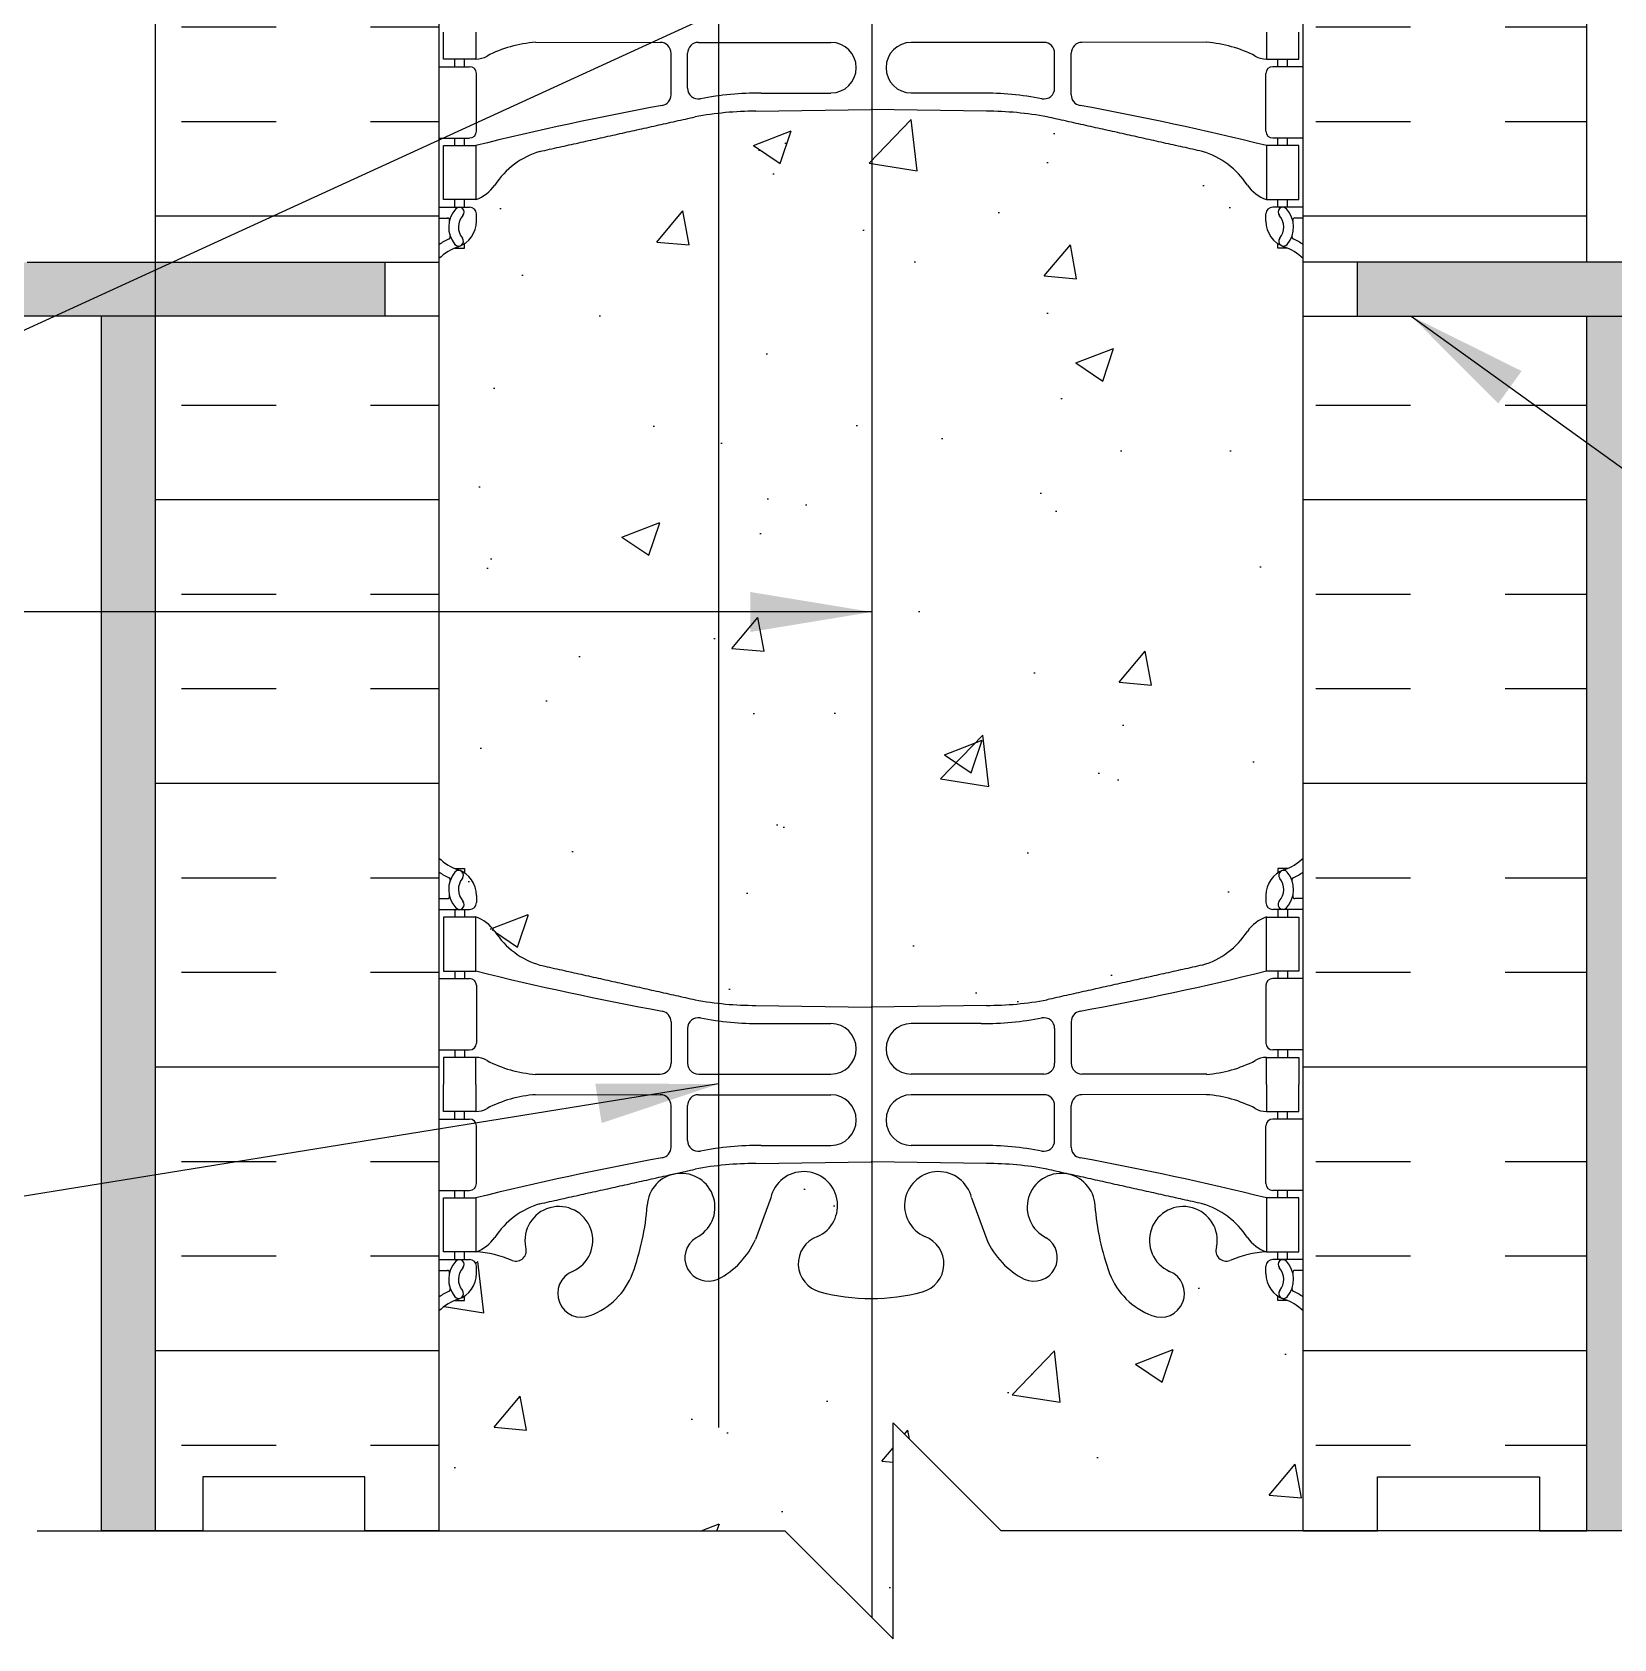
# Model space of a CAD drawing. Header units: inches. Extents: x 168.2 to 226.5, y 174.9 to 250.6.
# Drawn here: x 187.21 to 201.85, y 203.31 to 218.18 of the extents above; entities that cross this region are included whole.
import ezdxf

# ---------------------------------------------------------------- set-up
doc = ezdxf.new("R2010")
doc.units = ezdxf.units.IN
doc.header["$LTSCALE"] = 0.5
doc.header["$MEASUREMENT"] = 0
for name, color, linetype in [('HATCH', 12, 'Continuous'), ('line25', 2, 'Continuous'), ('LINE3', 3, 'Continuous'), ('LINE50', 5, 'Continuous'), ('LINE9', 9, 'Continuous'), ('TEXT', 4, 'Continuous'), ('Web_Edge', 9, 'Continuous')]:
    doc.layers.add(name, color=color, linetype=linetype)
doc.styles.add('DIM', font='romans.shx', dxfattribs={"width": 0.7})
doc.dimstyles.new('ext_12', dxfattribs={"dimscale": 12, "dimtxt": 0.075, "dimasz": 0.09375, "dimexe": 0.09375, "dimexo": 0.0625, "dimgap": 0.0625, "dimtad": 1, "dimdec": 1, "dimzin": 2, "dimdsep": 46, "dimlunit": 4, "dimtxsty": 'DIM', "dimcen": 0.09, "dimdle": 0.09375, "dimclrt": 4, "dimadec": 0, "dimazin": 0, "dimtfac": 1, "dimtdec": 1, "dimtmove": 2, "dimatfit": 3, "dimfxl": 1, "dimfrac": 2, "dimtolj": 1, "dimtzin": 0, "dimarcsym": 0})
pattern_1 = [(50, (0, 0), (3.5863, -0.31376), [0.375, -4.125]), (355, (0, 0), (-0.693757, 3.76096), [0.3, -3.3]), (100.4514, (0.299, -0.026), (2.892544, 3.4472), [0.3187, -3.50571]), (46.1842, (0, 1), (5.336207, -0.827596), [0.5625, -6.1875]), (96.6356, (0.4447, 0.931), (4.67331, 4.87059), [0.47805, -5.25857]), (351.1842, (0, 1), (4.67331, 4.87059), [0.45, -4.95]), (21, (0.5, 0.75), (2.984535, -2.013094), [0.375, -4.125]), (326, (0.5, 0.75), (1.216577, 3.62575), [0.3, -3.3]), (71.4514, (0.7487, 0.5822), (4.201112, 1.612656), [0.3187, -3.50571]), (37.5, (0, 0), (0.0607993, 1.6644693), [0, -3.26, 0, -3.35, 0, -3.3125]), (7.5, (0, 0), (1.315348, 1.972059), [0, -1.91, 0, -3.185, 0, -1.2625]), (327.5, (-1.115, 0), (2.669112, -0.1127744), [0, -1.25, 0, -3.9, 0, -5.175]), (317.5, (-1.615, 0), (2.915931, 0.500525), [0, -1.625, 0, -2.59, 0, -3.675])]

msp = doc.modelspace()

# ---------------------------------------------------------------- hatches: boundary and pattern name
at = {"layer": 'HATCH'}
h = msp.add_hatch(dxfattribs=at)
h.set_pattern_fill('AR-CONC', color=256, scale=0.5)
h.set_pattern_definition(pattern_1)
edge = h.paths.add_edge_path()
edge.add_line((198.975, 249.308), (195.975, 249.308))
edge.add_line((195.975, 249.308), (194.975, 250.308))
edge.add_line((194.975, 250.308), (194.975, 248.308))
edge.add_line((194.975, 248.308), (193.975, 249.308))
edge.add_line((193.975, 249.308), (190.975, 249.308))
edge.add_line((190.975, 249.308), (190.975, 246.534))
edge.add_arc((191.321, 246.895), 0.5, 226.2109, 246.4218)
edge.add_line((191.121, 246.437), (191.211, 246.437))
edge.add_line((191.211, 246.437), (191.211, 246.395))
edge.add_arc((191.071, 246.188), 0.25, 0, 55.9442, ccw=False)
edge.add_line((191.321, 246.188), (191.321, 246.121))
edge.add_arc((191.259, 246.121), 0.0625, -90, 0, ccw=False)
edge.add_line((191.259, 246.058), (191.211, 246.058))
edge.add_line((191.211, 246.058), (191.211, 245.988))
edge.add_line((191.211, 245.988), (191.316, 245.988))
edge.add_arc((191.194, 245.646), 0.364, 34.9775, 70.3387, ccw=False)
edge.add_arc((192.117, 246.257), 0.743, 212.7919, 253.8107)
edge.add_spline(control_points=[(191.909, 245.543), (193.347, 245.222)], knot_values=[0, 0, 1, 1], degree=1, periodic=0)
edge.add_arc((193.903, 248.154), 2.984, 259.2546, 270.0995)
edge.add_line((193.908, 245.17), (194.975, 245.154))
edge.add_line((194.975, 245.154), (196.042, 245.17))
edge.add_arc((196.047, 248.154), 2.984, 269.9005, 280.7454)
edge.add_spline(control_points=[(196.603, 245.222), (198.041, 245.543)], knot_values=[0, 0, 1, 1], degree=1, periodic=0)
edge.add_arc((197.833, 246.257), 0.743, 286.1893, 327.2081)
edge.add_arc((198.756, 245.646), 0.364, 109.6613, 145.0225, ccw=False)
edge.add_line((198.634, 245.988), (198.739, 245.988))
edge.add_line((198.739, 245.988), (198.739, 246.058))
edge.add_line((198.739, 246.058), (198.692, 246.058))
edge.add_arc((198.692, 246.121), 0.0625, 180, 270, ccw=False)
edge.add_line((198.629, 246.121), (198.629, 246.188))
edge.add_arc((198.879, 246.188), 0.25, 124.0558, 180, ccw=False)
edge.add_line((198.739, 246.395), (198.739, 246.437))
edge.add_line((198.739, 246.437), (198.829, 246.437))
edge.add_arc((198.629, 246.895), 0.5, 293.5782, 313.7891)
edge.add_line((198.975, 246.534), (198.975, 249.308))
h.paths.add_polyline_path([(198.975, 242.342, 0.088416), (198.829, 242.439), (198.739, 242.439), (198.739, 242.481, -0.249069), (198.629, 242.688), (198.629, 242.756, -0.414214), (198.692, 242.818), (198.739, 242.818), (198.739, 242.888), (198.634, 242.888, 0.085348), (198.305, 242.813, -0.669601), (198.172, 242.933, 2.087231), (197.738, 242.708, -1), (197.575, 242.3, -0.21345), (197.183, 242.689, -0.069923), (197.046, 243.333, 1.702394), (196.596, 243.02, -0.940793), (196.392, 242.637, -0.173075), (196.046, 243.004), (195.904, 243.39, 1.612474), (195.472, 243.031, -0.734872), (195.449, 242.52, -0.068475), (194.975, 242.458, -0.068475), (194.501, 242.52, -0.734872), (194.478, 243.031, 1.612474), (194.046, 243.39), (193.904, 243.004, -0.173075), (193.558, 242.637, -0.940793), (193.354, 243.02, 1.702394), (192.904, 243.333, -0.069923), (192.768, 242.689, -0.21345), (192.375, 242.3, -1), (192.212, 242.708, 2.087231), (191.778, 242.933, -0.669601), (191.646, 242.813, 0.085348), (191.316, 242.888), (191.211, 242.888), (191.211, 242.818), (191.259, 242.818, -0.414214), (191.321, 242.756), (191.321, 242.688, -0.249069), (191.211, 242.481), (191.211, 242.439), (191.121, 242.439, 0.088416), (190.975, 242.342), (190.975, 240.308), (190.975, 239.548), (191.06, 239.809, -0.6), (191.16, 239.809), (191.209, 239.659), (191.335, 239.659, -0.414214), (191.385, 239.609), (191.385, 239.579), (191.485, 239.579), (191.485, 237.977, -0.380397), (191.778, 237.682, 2.087231), (192.212, 237.907, -1), (192.375, 238.316, -0.21345), (192.768, 237.927, -0.069923), (192.904, 237.283, 1.702394), (193.354, 237.595, -0.940793), (193.558, 237.979, -0.173075), (193.904, 237.612), (194.046, 237.225, 1.612474), (194.478, 237.585, -0.734872), (194.501, 238.096, -0.068475), (194.975, 238.158, -0.068475), (195.449, 238.096, -0.734872), (195.472, 237.585, 1.612474), (195.904, 237.225), (196.046, 237.612, -0.173075), (196.392, 237.979, -0.940793), (196.596, 237.595, 1.702394), (197.046, 237.283, -0.069923), (197.183, 237.927, -0.21345), (197.575, 238.316, -1), (197.738, 237.907, 2.087231), (198.172, 237.682, -0.380392), (198.465, 237.977), (198.465, 239.579), (198.565, 239.579), (198.565, 239.609, -0.414214), (198.615, 239.659), (198.741, 239.659), (198.79, 239.809, -0.6), (198.89, 239.809), (198.975, 239.548), (198.975, 240.308)])
h.paths.add_polyline_path([(194.899, 236.422, 0.225652), (194.524, 236.797), (191.86, 236.797, 0.225652), (191.485, 236.422), (191.485, 235.581, 0.225652), (191.86, 235.206), (194.524, 235.206, 0.225652), (194.899, 235.581)])
h.paths.add_polyline_path([(194.524, 235.015), (191.86, 235.015, 0.225652), (191.485, 234.64), (191.485, 233.799, 0.225652), (191.86, 233.424), (194.524, 233.424, 0.225652), (194.899, 233.799), (194.899, 234.64, 0.225652)])
h.paths.add_polyline_path([(198.465, 234.64, 0.225652), (198.09, 235.015), (195.426, 235.015, 0.225652), (195.051, 234.64), (195.051, 233.799, 0.225652), (195.426, 233.424), (198.09, 233.424, 0.225652), (198.465, 233.799)])
h.paths.add_polyline_path([(198.465, 235.581), (198.465, 236.422, 0.225652), (198.09, 236.797), (195.426, 236.797, 0.225652), (195.051, 236.422), (195.051, 235.581, 0.225652), (195.426, 235.206), (198.09, 235.206, 0.225652)])
h.paths.add_polyline_path([(198.465, 233.089, 0.268138), (198.304, 233.237), (191.646, 233.237, 0.268156), (191.485, 233.089), (191.485, 232.808, -0.465708), (191.778, 232.792, -0.520567), (192.038, 232.785, -0.520567), (192.18, 232.785, -0.520567), (192.567, 232.785, -0.520567), (192.994, 232.785, -0.520567), (193.262, 232.785, -0.520567), (193.586, 232.785, -0.520567), (193.831, 232.785, -0.520567), (194.241, 232.785, -0.520567), (194.305, 232.848, -0.520567), (194.723, 232.848, -0.520567), (195.063, 232.848, -0.520567), (195.387, 232.808, -0.520567), (195.702, 232.808, -0.520567), (196.05, 232.808, -0.520567), (196.342, 232.808, -0.542707), (196.474, 232.798, -0.542707), (196.605, 232.808, -0.520567), (196.897, 232.808, -0.520567), (197.245, 232.808, -0.520567), (197.561, 232.808, -0.520567), (197.885, 232.848, -0.520567), (198.224, 232.848, -0.277855), (198.465, 232.955)])
h.paths.add_polyline_path([(225.491, 232.798), (198.975, 232.798), (198.975, 232.883, 0.314132), (198.706, 232.785, 0.520567), (198.643, 232.848, 0.520567), (198.224, 232.848, 0.520567), (197.885, 232.848, 0.520567), (197.561, 232.808, 0.520567), (197.245, 232.808, 0.520567), (196.897, 232.808, 0.520567), (196.605, 232.808, 0.542707), (196.474, 232.798, 0.542707), (196.342, 232.808, 0.520567), (196.05, 232.808, 0.520567), (195.702, 232.808, 0.520567), (195.387, 232.808, 0.520567), (195.063, 232.848, 0.520567), (194.723, 232.848, 0.520567), (194.305, 232.848, 0.520567), (194.241, 232.785, 0.520567), (193.831, 232.785, 0.520567), (193.586, 232.785, 0.520567), (193.262, 232.785, 0.520567), (192.994, 232.785, 0.520567), (192.567, 232.785, 0.520567), (192.18, 232.785, 0.520567), (192.038, 232.785, 0.520567), (191.778, 232.792, 0.486686), (191.476, 232.798, 0.486686), (191.175, 232.792, 0.366343), (190.975, 232.839), (190.975, 232.798), (169.269, 232.798), (169.269, 232.048), (195.4, 232.048), (225.491, 232.048)])
h.paths.add_polyline_path([(225.491, 232.048), (194.55, 232.048), (169.269, 232.048), (169.269, 231.548), (194.225, 231.548), (194.475, 231.548), (194.475, 229.722, -0.207191), (194.753, 229.551, -0.520546), (195.475, 229.551), (195.475, 231.548), (195.725, 231.548), (225.491, 231.548)])
h.paths.add_polyline_path([(189.873, 231.048), (193.975, 231.048), (193.975, 231.298), (169.269, 231.298), (169.269, 230.048), (188.873, 230.048)], flags=17)
h.paths.add_polyline_path([(194.225, 231.548), (169.269, 231.548), (169.269, 231.298), (193.975, 231.298, -0.414214)], flags=17)
h.paths.add_polyline_path([(225.491, 231.298), (195.975, 231.298), (195.975, 231.048), (200.077, 231.048), (201.077, 230.048), (225.491, 230.048)], flags=17)
h.paths.add_polyline_path([(225.491, 231.548), (195.725, 231.548, -0.414214), (195.975, 231.298), (225.491, 231.298)], flags=17)
h.paths.add_polyline_path([(196.975, 229.548), (195.475, 229.548), (195.475, 229.551, 0.520546), (194.753, 229.551, 0.207191), (194.475, 229.722), (194.475, 229.548), (192.975, 229.548), (192.975, 229.378), (196.975, 229.378)])
h.paths.add_polyline_path([(198.465, 229.527), (198.465, 229.548), (197.475, 229.548), (197.475, 229.378), (198.304, 229.378, 0.268138)])
h.paths.add_polyline_path([(192.975, 229.548), (192.475, 229.548), (192.475, 229.378), (192.975, 229.378)])
h.paths.add_polyline_path([(192.475, 229.548), (191.485, 229.548), (191.485, 229.527, 0.268156), (191.646, 229.378), (192.475, 229.378)])
h.paths.add_polyline_path([(192.475, 229.191), (191.86, 229.191, 0.225652), (191.485, 228.816), (191.485, 227.975, 0.225652), (191.86, 227.6), (192.475, 227.6)])
h.paths.add_polyline_path([(192.975, 229.191), (192.475, 229.191), (192.475, 227.6), (192.975, 227.6)])
h.paths.add_polyline_path([(194.899, 228.816, 0.225652), (194.524, 229.191), (192.975, 229.191), (192.975, 227.6), (194.524, 227.6, 0.225652), (194.899, 227.975)])
h.paths.add_polyline_path([(194.899, 227.035, 0.225652), (194.524, 227.41), (192.975, 227.41), (192.975, 225.819), (194.524, 225.819, 0.225652), (194.899, 226.194)])
h.paths.add_polyline_path([(192.975, 227.41), (192.475, 227.41), (192.475, 225.819), (192.975, 225.819)])
h.paths.add_polyline_path([(192.475, 227.41), (191.86, 227.41, 0.225652), (191.485, 227.035), (191.485, 226.194, 0.225652), (191.86, 225.819), (192.475, 225.819)])
h.paths.add_polyline_path([(196.975, 227.41), (195.426, 227.41, 0.225652), (195.051, 227.035), (195.051, 226.194, 0.225652), (195.426, 225.819), (196.975, 225.819)])
h.paths.add_polyline_path([(198.465, 227.035, 0.225652), (198.09, 227.41), (197.475, 227.41), (197.475, 225.819), (198.09, 225.819, 0.225652), (198.465, 226.194)])
h.paths.add_polyline_path([(198.465, 228.816, 0.225652), (198.09, 229.191), (197.475, 229.191), (197.475, 227.6), (198.09, 227.6, 0.225652), (198.465, 227.975)])
h.paths.add_polyline_path([(198.975, 222.308), (198.975, 223.067), (198.896, 222.825, -0.725737), (198.79, 222.806), (198.741, 222.956), (198.615, 222.956, -0.414214), (198.565, 223.006), (198.565, 223.036), (198.465, 223.036), (198.465, 224.638, -0.380392), (198.172, 224.933, 2.087231), (197.738, 224.708, -1), (197.575, 224.3, -0.21345), (197.183, 224.689, -0.069923), (197.046, 225.333, 0.180224), (196.949, 225.529), (196.696, 225.529), (196.696, 225.613, 0.717886), (196.575, 225.032, -1.059167), (196.368, 224.65, -0.16372), (196.046, 225.004), (195.904, 225.39, 1.612474), (195.472, 225.031, -0.734872), (195.449, 224.52, -0.068475), (194.975, 224.458, -0.068475), (194.501, 224.52, -0.734872), (194.478, 225.031, 1.612474), (194.046, 225.39), (193.904, 225.004, -0.16372), (193.582, 224.65, -1.059167), (193.375, 225.032, 0.717896), (193.254, 225.613), (193.254, 225.529), (193.001, 225.529, 0.180224), (192.904, 225.333, -0.069923), (192.768, 224.689, -0.21345), (192.375, 224.3, -1), (192.212, 224.708, 2.087231), (191.778, 224.933, -0.380397), (191.485, 224.638), (191.485, 223.036), (191.385, 223.036), (191.385, 223.006, -0.414214), (191.335, 222.956), (191.209, 222.956), (191.166, 222.825, -0.725737), (191.06, 222.806), (190.975, 223.067), (190.975, 222.308), (190.975, 220.273, 0.088416), (191.121, 220.176), (191.211, 220.176), (191.211, 220.134, -0.249069), (191.321, 219.927), (191.321, 219.86, -0.414214), (191.259, 219.797), (191.211, 219.797), (191.211, 219.727), (191.316, 219.727, 0.085348), (191.646, 219.803, -0.669601), (191.778, 219.682, 2.087231), (192.212, 219.907, -1), (192.375, 220.316, -0.21345), (192.768, 219.927, -0.069923), (192.904, 219.283, 1.629604), (193.375, 219.584, -1.059167), (193.582, 219.966, -0.16372), (193.904, 219.612), (194.046, 219.225, 1.612474), (194.478, 219.585, -0.734872), (194.501, 220.096, -0.068475), (194.975, 220.158, -0.068475), (195.449, 220.096, -0.734872), (195.472, 219.585, 1.612474), (195.904, 219.225), (196.046, 219.612, -0.16372), (196.368, 219.966, -1.059167), (196.575, 219.584, 1.629604), (197.046, 219.283, -0.069923), (197.183, 219.927, -0.21345), (197.575, 220.316, -1), (197.738, 219.907, 2.087231), (198.172, 219.682, -0.669601), (198.305, 219.803, 0.085348), (198.634, 219.727), (198.739, 219.727), (198.739, 219.797), (198.692, 219.797, -0.414214), (198.629, 219.86), (198.629, 219.927, -0.249069), (198.739, 220.134), (198.739, 220.176), (198.829, 220.176, 0.088416), (198.975, 220.273)])
h.paths.add_polyline_path([(198.975, 206.342, 0.088416), (198.829, 206.439), (198.739, 206.439), (198.739, 206.481, -0.249069), (198.629, 206.688), (198.629, 206.756, -0.414214), (198.692, 206.818), (198.739, 206.818), (198.739, 206.888), (198.634, 206.888, 0.085348), (198.305, 206.813, -0.669601), (198.172, 206.933, 2.087231), (197.738, 206.708, -1), (197.575, 206.3, -0.21345), (197.183, 206.689, -0.069923), (197.046, 207.333, 1.629604), (196.575, 207.032, -1.059167), (196.368, 206.65, -0.16372), (196.046, 207.004), (195.904, 207.39, 1.612474), (195.472, 207.031, -0.734872), (195.449, 206.52, -0.068475), (194.975, 206.458, -0.068475), (194.501, 206.52, -0.734872), (194.478, 207.031, 1.612474), (194.046, 207.39), (193.904, 207.004, -0.16372), (193.582, 206.65, -1.059167), (193.375, 207.032, 1.629604), (192.904, 207.333, -0.069923), (192.768, 206.689, -0.21345), (192.375, 206.3, -1), (192.212, 206.708, 2.087231), (191.778, 206.933, -0.669601), (191.646, 206.813, 0.085348), (191.316, 206.888), (191.211, 206.888), (191.211, 206.818), (191.259, 206.818, -0.414214), (191.321, 206.756), (191.321, 206.688, -0.249069), (191.211, 206.481), (191.211, 206.439), (191.121, 206.439, 0.088416), (190.975, 206.342), (190.975, 204.308), (194.178, 204.308), (195.178, 203.308), (195.178, 205.308), (196.178, 204.308), (198.975, 204.308)])
h = msp.add_hatch(dxfattribs=at)
h.set_pattern_fill('AR-SAND', color=256, scale=0.25, style=0)
h.set_pattern_definition([(142.5, (187.9534, 239.2246), (0.0157483, 0.481706), [0, -0.38, 0, -0.425, 0, -0.40625]), (172.5, (187.9534, 239.2246), (-0.442444, 0.705537), [0, -0.205, 0, -0.3425, 0, -0.13125]), (212.5, (188.2609, 239.2246), (-0.7785355, 0.0014148), [0, -0.125, 0, -0.45, 0, -0.5875]), (222.5, (188.2609, 239.2246), (-0.751532, 0.219419), [0, -0.0625, 0, -0.295, 0, -0.3375])])
h.paths.add_polyline_path([(187.85, 249.308), (188.35, 249.308), (188.35, 240.308), (188.35, 232.798), (187.85, 232.798)])
h.paths.add_polyline_path([(187.85, 215.548), (188.35, 215.548), (188.35, 204.308), (187.85, 204.308)])
h.paths.add_polyline_path([(169.269, 216.048), (169.269, 215.548), (190.475, 215.548), (190.475, 216.048)])
h = msp.add_hatch(dxfattribs=at)
h.set_pattern_fill('AR-SAND', color=256, scale=0.25, style=0)
h.set_pattern_definition([(37.5, (201.9967, 239.2246), (-0.0157483, 0.481706), [0, -0.38, 0, -0.425, 0, -0.40625]), (7.5, (201.9967, 239.2246), (0.442444, 0.705537), [0, -0.205, 0, -0.3425, 0, -0.13125]), (327.5, (201.6892, 239.2246), (0.7785355, 0.0014148), [0, -0.125, 0, -0.45, 0, -0.5875]), (317.5, (201.6892, 239.2246), (0.751532, 0.219419), [0, -0.0625, 0, -0.295, 0, -0.3375])])
h.paths.add_polyline_path([(202.1, 249.308), (201.6, 249.308), (201.6, 240.308), (201.6, 232.798), (202.1, 232.798)])
h.paths.add_polyline_path([(202.1, 215.548), (201.6, 215.548), (201.6, 204.308), (202.1, 204.308)])
h.paths.add_polyline_path([(225.491, 215.548), (225.491, 216.048), (199.475, 216.048), (199.475, 215.548)])
h = msp.add_hatch(dxfattribs=at)
h.set_pattern_fill('INSUL', color=256, scale=7, style=0)
h.set_pattern_definition([(0, (200.8408, 219.0996), (0, 2.625), []), (0, (200.8408, 219.9746), (0, 2.625), [0.875, -0.875]), (0, (200.8408, 220.8496), (0, 2.625), [0.875, -0.875])])
h.paths.add_polyline_path([(201.6, 222.308), (201.163, 222.308), (201.163, 221.808), (199.663, 221.808), (199.663, 222.308), (198.975, 222.308), (198.975, 216.048), (201.6, 216.048)])
h.paths.add_polyline_path([(201.6, 215.548), (198.975, 215.548), (198.975, 204.308), (201.6, 204.308)])
h.paths.add_polyline_path([(190.975, 215.548), (188.35, 215.548), (188.35, 204.308), (188.788, 204.308), (188.788, 204.808), (190.288, 204.808), (190.288, 204.308), (190.975, 204.308)])
h.paths.add_polyline_path([(188.35, 216.048), (190.975, 216.048), (190.975, 222.308), (190.288, 222.308), (190.288, 222.808), (188.788, 222.808), (188.788, 222.308), (188.35, 222.308)])
h = msp.add_hatch(dxfattribs=at)
h.set_pattern_fill('AR-CONC', color=256, scale=0.5)
h.set_pattern_definition(pattern_1)
edge = h.paths.add_edge_path()
edge.add_arc((198.629, 215.72), 0.5, 46.2109, 66.4218)
edge.add_line((198.829, 216.178), (198.739, 216.178))
edge.add_line((198.739, 216.178), (198.739, 216.22))
edge.add_arc((198.879, 216.427), 0.25, 180, 235.9442, ccw=False)
edge.add_line((198.629, 216.427), (198.629, 216.495))
edge.add_arc((198.692, 216.495), 0.0625, 90, 180, ccw=False)
edge.add_line((198.692, 216.557), (198.739, 216.557))
edge.add_line((198.739, 216.557), (198.739, 216.627))
edge.add_line((198.739, 216.627), (198.634, 216.627))
edge.add_arc((198.756, 216.97), 0.364, 212.0424, 250.3387, ccw=False)
edge.add_arc((197.833, 216.359), 0.743, 34.228, 73.8107)
edge.add_spline(control_points=[(198.041, 217.073), (196.603, 217.393)], knot_values=[0, 0, 1, 1], degree=1, periodic=0)
edge.add_arc((196.047, 214.461), 2.984, 79.2546, 90.0995)
edge.add_line((196.042, 217.445), (194.975, 217.461))
edge.add_line((194.975, 217.461), (193.908, 217.445))
edge.add_arc((193.903, 214.461), 2.984, 89.9005, 100.7454)
edge.add_spline(control_points=[(193.347, 217.393), (191.909, 217.073)], knot_values=[0, 0, 1, 1], degree=1, periodic=0)
edge.add_arc((192.117, 216.359), 0.743, 106.1893, 145.772)
edge.add_arc((191.194, 216.97), 0.364, 289.6613, 327.9576, ccw=False)
edge.add_line((191.316, 216.627), (191.211, 216.627))
edge.add_line((191.211, 216.627), (191.211, 216.557))
edge.add_line((191.211, 216.557), (191.259, 216.557))
edge.add_arc((191.259, 216.495), 0.0625, 0, 90, ccw=False)
edge.add_line((191.321, 216.495), (191.321, 216.427))
edge.add_arc((191.071, 216.427), 0.25, 304.0558, 360, ccw=False)
edge.add_line((191.211, 216.22), (191.211, 216.178))
edge.add_line((191.211, 216.178), (191.121, 216.178))
edge.add_arc((191.321, 215.72), 0.5, 113.5782, 133.7891)
edge.add_line((190.975, 216.081), (190.975, 210.534))
edge.add_arc((191.321, 210.895), 0.5, 226.2109, 246.4218)
edge.add_line((191.121, 210.437), (191.211, 210.437))
edge.add_line((191.211, 210.437), (191.211, 210.395))
edge.add_arc((191.071, 210.188), 0.25, 0, 55.9442, ccw=False)
edge.add_line((191.321, 210.188), (191.321, 210.121))
edge.add_arc((191.259, 210.121), 0.0625, -90, 0, ccw=False)
edge.add_line((191.259, 210.058), (191.211, 210.058))
edge.add_line((191.211, 210.058), (191.211, 209.988))
edge.add_line((191.211, 209.988), (191.316, 209.988))
edge.add_arc((191.194, 209.646), 0.364, 32.0424, 70.3387, ccw=False)
edge.add_arc((192.117, 210.257), 0.743, 214.228, 253.8107)
edge.add_spline(control_points=[(191.909, 209.543), (193.347, 209.222)], knot_values=[0, 0, 1, 1], degree=1, periodic=0)
edge.add_arc((193.903, 212.154), 2.984, 259.2546, 270.0995)
edge.add_line((193.908, 209.17), (194.975, 209.154))
edge.add_line((194.975, 209.154), (196.042, 209.17))
edge.add_arc((196.047, 212.154), 2.984, 269.9005, 280.7454)
edge.add_spline(control_points=[(196.603, 209.222), (198.041, 209.543)], knot_values=[0, 0, 1, 1], degree=1, periodic=0)
edge.add_arc((197.833, 210.257), 0.743, 286.1893, 325.772)
edge.add_arc((198.756, 209.646), 0.364, 109.6613, 147.9576, ccw=False)
edge.add_line((198.634, 209.988), (198.739, 209.988))
edge.add_line((198.739, 209.988), (198.739, 210.058))
edge.add_line((198.739, 210.058), (198.692, 210.058))
edge.add_arc((198.692, 210.121), 0.0625, 180, 270, ccw=False)
edge.add_line((198.629, 210.121), (198.629, 210.188))
edge.add_arc((198.879, 210.188), 0.25, 124.0558, 180, ccw=False)
edge.add_line((198.739, 210.395), (198.739, 210.437))
edge.add_line((198.739, 210.437), (198.829, 210.437))
edge.add_arc((198.629, 210.895), 0.5, 293.5782, 313.7891)
edge.add_line((198.975, 210.534), (198.975, 216.081))

# ---------------------------------------------------------------- linework, layer by layer
msp.add_line((188.35, 204.308), (187.85, 204.308), dxfattribs=at)
at = {"layer": 'line25'}
for p, q in [((190.975, 222.308), (190.975, 204.308)), ((198.975, 204.308), (198.975, 222.308))]:
    msp.add_line(p, q, dxfattribs=at)
at = {"layer": 'LINE3'}
for p, q in [((193.562, 249.308), (193.562, 205.264)), ((194.982, 228.218), (194.982, 203.504))]:
    msp.add_line(p, q, dxfattribs=at)
at = {"layer": 'LINE50'}
for p, q in [((188.35, 204.308), (188.35, 222.308)), ((201.6, 216.048), (201.6, 222.308)), ((201.6, 204.308), (201.6, 215.548))]:
    msp.add_line(p, q, dxfattribs=at)
for points in [[(190.975, 204.308), (190.288, 204.308), (190.288, 204.808), (188.788, 204.808), (188.788, 204.308), (188.35, 204.308)], [(198.975, 204.308), (199.663, 204.308), (199.663, 204.808), (201.163, 204.808), (201.163, 204.308), (201.6, 204.308)]]:
    msp.add_lwpolyline(points, dxfattribs=at)
at = {"layer": 'LINE9'}
for p, q in [((187.163, 216.048), (190.975, 216.048)), ((190.475, 216.048), (190.475, 215.548)), ((202.788, 216.048), (198.975, 216.048)), ((199.475, 216.048), (199.475, 215.548)), ((190.975, 215.548), (169.269, 215.548)), ((187.85, 204.308), (187.85, 215.548)), ((198.975, 215.548), (225.491, 215.548)), ((195.178, 203.308), (195.178, 205.308)), ((195.178, 205.308), (196.178, 204.308)), ((187.256, 204.308), (194.178, 204.308)), ((194.178, 204.308), (195.178, 203.308)), ((203.1, 204.308), (196.178, 204.308))]:
    msp.add_line(p, q, dxfattribs=at)
at = {"layer": 'Web_Edge'}
for p, q in [((191.869, 218.083), (193.023, 218.082)), ((193.376, 218.082), (194.603, 218.082)), ((196.574, 218.082), (195.347, 218.082)), ((198.081, 218.083), (196.927, 218.082)), ((190.975, 217.857), (191.259, 217.857)), ((191.121, 217.857), (191.121, 217.927)), ((191.211, 217.857), (191.211, 217.927)), ((193.123, 217.597), (193.123, 217.982)), ((193.276, 217.659), (193.276, 217.982)), ((196.674, 217.659), (196.674, 217.982)), ((196.827, 217.597), (196.827, 217.982)), ((198.975, 217.857), (198.692, 217.857)), ((198.739, 217.857), (198.739, 217.927)), ((198.829, 217.857), (198.829, 217.927)), ((191.321, 217.26), (191.321, 217.795)), ((198.629, 217.26), (198.629, 217.795)), ((193.956, 217.613), (194.603, 217.613)), ((195.994, 217.613), (195.347, 217.613)), ((193.908, 217.445), (194.975, 217.461)), ((196.042, 217.445), (194.975, 217.461)), ((190.975, 217.197), (191.259, 217.197)), ((191.121, 217.127), (191.121, 217.197)), ((191.211, 217.127), (191.211, 217.197)), ((198.975, 217.197), (198.692, 217.197)), ((198.739, 217.127), (198.739, 217.197)), ((198.829, 217.127), (198.829, 217.197)), ((190.975, 216.557), (191.259, 216.557)), ((191.121, 216.557), (191.121, 216.627)), ((191.211, 216.557), (191.211, 216.627)), ((198.975, 216.557), (198.692, 216.557)), ((198.739, 216.557), (198.739, 216.627)), ((198.829, 216.557), (198.829, 216.627)), ((190.975, 216.457), (191.053, 216.457)), ((191.321, 216.427), (191.321, 216.495)), ((198.629, 216.427), (198.629, 216.495)), ((198.975, 216.457), (198.897, 216.457)), ((191.211, 216.178), (191.211, 216.22)), ((198.739, 216.178), (198.739, 216.22)), ((191.121, 216.178), (191.211, 216.178)), ((198.829, 216.178), (198.739, 216.178)), ((191.121, 210.437), (191.211, 210.437)), ((191.211, 210.437), (191.211, 210.395)), ((198.829, 210.437), (198.739, 210.437)), ((198.739, 210.437), (198.739, 210.395)), ((190.975, 210.158), (191.053, 210.158)), ((191.321, 210.188), (191.321, 210.121)), ((198.629, 210.188), (198.629, 210.121)), ((198.975, 210.158), (198.897, 210.158)), ((190.975, 210.058), (191.259, 210.058)), ((191.121, 210.058), (191.121, 209.988)), ((191.211, 210.058), (191.211, 209.988)), ((198.975, 210.058), (198.692, 210.058)), ((198.739, 210.058), (198.739, 209.988)), ((198.829, 210.058), (198.829, 209.988)), ((190.975, 209.418), (191.259, 209.418)), ((191.121, 209.488), (191.121, 209.418)), ((191.211, 209.488), (191.211, 209.418)), ((198.975, 209.418), (198.692, 209.418)), ((198.739, 209.488), (198.739, 209.418)), ((198.829, 209.488), (198.829, 209.418)), ((191.321, 209.356), (191.321, 208.821)), ((198.629, 209.356), (198.629, 208.821)), ((193.908, 209.17), (194.975, 209.154)), ((196.042, 209.17), (194.975, 209.154)), ((193.123, 209.018), (193.123, 208.634)), ((193.276, 208.956), (193.276, 208.634)), ((193.956, 209.002), (194.603, 209.002)), ((195.994, 209.002), (195.347, 209.002)), ((196.674, 208.956), (196.674, 208.634)), ((196.827, 209.018), (196.827, 208.634)), ((190.975, 208.758), (191.259, 208.758)), ((191.121, 208.758), (191.121, 208.688)), ((191.211, 208.758), (191.211, 208.688)), ((198.975, 208.758), (198.692, 208.758)), ((198.739, 208.758), (198.739, 208.688)), ((198.829, 208.758), (198.829, 208.688)), ((191.869, 208.533), (193.023, 208.534)), ((193.376, 208.534), (194.603, 208.534)), ((196.574, 208.534), (195.347, 208.534)), ((198.081, 208.533), (196.927, 208.534)), ((191.869, 208.344), (193.023, 208.343)), ((193.376, 208.343), (194.603, 208.343)), ((196.574, 208.343), (195.347, 208.343)), ((198.081, 208.344), (196.927, 208.343)), ((191.121, 208.118), (191.121, 208.188)), ((191.211, 208.118), (191.211, 208.188)), ((193.123, 207.858), (193.123, 208.243)), ((193.276, 207.92), (193.276, 208.243)), ((196.674, 207.92), (196.674, 208.243)), ((196.827, 207.858), (196.827, 208.243)), ((198.739, 208.118), (198.739, 208.188)), ((198.829, 208.118), (198.829, 208.188)), ((190.975, 208.118), (191.259, 208.118)), ((191.321, 207.521), (191.321, 208.056)), ((198.629, 207.521), (198.629, 208.056)), ((198.975, 208.118), (198.692, 208.118)), ((193.956, 207.874), (194.603, 207.874)), ((195.994, 207.874), (195.347, 207.874)), ((193.908, 207.706), (194.975, 207.722)), ((196.042, 207.706), (194.975, 207.722)), ((190.975, 207.458), (191.259, 207.458)), ((191.121, 207.388), (191.121, 207.458)), ((191.211, 207.388), (191.211, 207.458)), ((198.975, 207.458), (198.692, 207.458)), ((198.739, 207.388), (198.739, 207.458)), ((198.829, 207.388), (198.829, 207.458)), ((194.046, 207.39), (193.904, 207.004)), ((195.904, 207.39), (196.046, 207.004)), ((191.121, 206.818), (191.121, 206.888)), ((191.211, 206.818), (191.211, 206.888)), ((198.739, 206.818), (198.739, 206.888)), ((198.829, 206.818), (198.829, 206.888)), ((190.975, 206.818), (191.259, 206.818)), ((190.975, 206.718), (191.053, 206.718)), ((191.321, 206.688), (191.321, 206.756)), ((198.629, 206.688), (198.629, 206.756)), ((198.975, 206.818), (198.692, 206.818)), ((198.975, 206.718), (198.897, 206.718)), ((191.121, 206.439), (191.211, 206.439)), ((191.211, 206.439), (191.211, 206.481)), ((198.739, 206.439), (198.739, 206.481)), ((198.829, 206.439), (198.739, 206.439))]:
    msp.add_line(p, q, dxfattribs=at)
for points in [[(191.316, 218.177), (191.316, 217.927), (191.016, 217.927), (191.016, 218.177)], [(198.634, 218.177), (198.634, 217.927), (198.934, 217.927), (198.934, 218.177)], [(191.316, 208.438), (191.316, 208.688), (191.016, 208.688), (191.016, 208.438)], [(198.634, 208.438), (198.634, 208.688), (198.934, 208.688), (198.934, 208.438)], [(191.316, 208.438), (191.316, 208.188), (191.016, 208.188), (191.016, 208.438)], [(198.634, 208.438), (198.634, 208.188), (198.934, 208.188), (198.934, 208.438)]]:
    msp.add_lwpolyline(points, dxfattribs=at)
for points in [[(191.016, 217.127), (191.316, 217.127), (191.316, 216.627), (191.016, 216.627)], [(198.934, 217.127), (198.634, 217.127), (198.634, 216.627), (198.934, 216.627)], [(191.016, 209.488), (191.316, 209.488), (191.316, 209.988), (191.016, 209.988)], [(198.934, 209.488), (198.634, 209.488), (198.634, 209.988), (198.934, 209.988)], [(191.016, 207.388), (191.316, 207.388), (191.316, 206.888), (191.016, 206.888)], [(198.934, 207.388), (198.634, 207.388), (198.634, 206.888), (198.934, 206.888)]]:
    msp.add_lwpolyline(points, close=True, dxfattribs=at)
for centre, radius, start, end in [((191.954, 216.926), 1.16, 94.1968, 117.4156), ((193.023, 217.982), 0.1, 0, 89.9612), ((193.376, 217.982), 0.1, 90, 180), ((194.603, 217.848), 0.234, 270, 90), ((195.347, 217.848), 0.234, 90, 270), ((196.574, 217.982), 0.1, 0, 90), ((196.927, 217.982), 0.1, 90.0388, 180), ((197.996, 216.926), 1.16, 62.5844, 85.8032), ((191.259, 217.795), 0.0625, 0, 90), ((191.312, 218.146), 0.219, 271.08, 299.5063), ((198.638, 218.146), 0.219, 240.4937, 268.92), ((198.692, 217.795), 0.0625, 90, 180), ((193.023, 217.597), 0.1, 280.3657, 0), ((193.376, 217.659), 0.1, 180, 280.7454), ((193.951, 214.629), 2.984, 89.9005, 100.7454), ((196, 214.629), 2.984, 79.2546, 90.0995), ((196.574, 217.659), 0.1, 259.2546, 0), ((196.927, 217.597), 0.1, 180, 259.6343), ((198.125, 189.707), 28.253, 100.3657, 103.9448), ((193.903, 214.461), 2.984, 89.9005, 100.7454), ((196.047, 214.461), 2.984, 79.2546, 90.0995), ((191.825, 189.707), 28.253, 76.0552, 79.6343), ((191.259, 217.26), 0.0625, 270, 0), ((198.692, 217.26), 0.0625, 180, 270), ((192.117, 216.359), 0.743, 106.1893, 147.2081), ((197.833, 216.359), 0.743, 32.7919, 73.8107), ((191.194, 216.97), 0.364, 289.6613, 325.0225), ((198.756, 216.97), 0.364, 214.9775, 250.3387), ((191.315, 216.373), 0.25, 137.5391, 219.8855), ((191.164, 216.511), 0.045, 317.5391, 137.5391), ((191.259, 216.495), 0.0625, 360, 90), ((198.692, 216.495), 0.0625, 90, 180), ((198.787, 216.511), 0.045, 42.4609, 222.4609), ((198.635, 216.373), 0.25, 320.1145, 42.4609), ((191.053, 216.438), 0.0196, 344.5099, 90.5968), ((191.071, 216.427), 0.25, 289.4712, 360), ((191.315, 216.373), 0.16, 137.5391, 219.9999), ((198.879, 216.427), 0.25, 180, 250.5288), ((198.635, 216.373), 0.16, 320.0001, 42.4609), ((198.897, 216.438), 0.0196, 89.4032, 195.4901), ((191.321, 215.72), 0.6, 114.9252, 125.2168), ((191.059, 216.283), 0.021, 296.0043, 16.536), ((191.157, 216.242), 0.045, 220.8121, 38.552), ((198.793, 216.242), 0.045, 141.448, 319.1879), ((198.891, 216.283), 0.021, 163.464, 243.9957), ((198.629, 215.72), 0.6, 54.7832, 65.0748), ((191.321, 215.72), 0.5, 109.4712, 133.7891), ((198.629, 215.72), 0.5, 46.2109, 70.5288), ((191.321, 210.895), 0.5, 226.2109, 250.5288), ((191.321, 210.895), 0.6, 234.7832, 245.0748), ((191.315, 210.243), 0.25, 140.1145, 222.4609), ((191.157, 210.374), 0.045, 321.448, 139.1879), ((191.071, 210.188), 0.25, 0, 70.5288), ((198.879, 210.188), 0.25, 109.4712, 180), ((198.793, 210.374), 0.045, 40.8121, 218.552), ((198.629, 210.895), 0.5, 289.4712, 313.7891), ((198.635, 210.243), 0.25, 317.5391, 39.8855), ((198.629, 210.895), 0.6, 294.9252, 305.2168), ((191.059, 210.332), 0.021, 343.464, 63.9957), ((191.315, 210.243), 0.16, 140.0001, 222.4609), ((198.635, 210.243), 0.16, 317.5391, 39.9999), ((198.891, 210.332), 0.021, 116.0043, 196.536), ((191.053, 210.178), 0.0196, 269.4032, 15.4901), ((191.164, 210.104), 0.045, 222.4609, 42.4609), ((191.259, 210.121), 0.0625, 270, 0), ((198.692, 210.121), 0.0625, 180, 270), ((198.787, 210.104), 0.045, 137.5391, 317.5391), ((198.897, 210.178), 0.0196, 164.5099, 270.5968), ((191.194, 209.646), 0.364, 34.9775, 70.3387), ((198.756, 209.646), 0.364, 109.6613, 145.0225), ((192.117, 210.257), 0.743, 212.7919, 253.8107), ((197.833, 210.257), 0.743, 286.1893, 327.2081), ((191.259, 209.356), 0.0625, 0, 90), ((198.125, 236.909), 28.253, 256.0552, 259.6343), ((191.825, 236.909), 28.253, 280.3657, 283.9448), ((198.692, 209.356), 0.0625, 90, 180), ((193.903, 212.154), 2.984, 259.2546, 270.0995), ((196.047, 212.154), 2.984, 269.9005, 280.7454), ((193.023, 209.018), 0.1, 360, 79.6343), ((196.927, 209.018), 0.1, 100.3657, 180), ((193.376, 208.956), 0.1, 79.2546, 180), ((193.951, 211.986), 2.984, 259.2546, 270.0995), ((194.603, 208.768), 0.234, 270, 90), ((195.347, 208.768), 0.234, 90, 270), ((196, 211.986), 2.984, 269.9005, 280.7454), ((196.574, 208.956), 0.1, 0, 100.7454), ((191.259, 208.821), 0.0625, 270, 0), ((198.692, 208.821), 0.0625, 180, 270), ((191.312, 208.47), 0.219, 60.4937, 88.92), ((191.954, 209.689), 1.16, 242.5844, 265.8032), ((193.023, 208.634), 0.1, 270.0388, 360), ((193.376, 208.634), 0.1, 180, 270), ((196.574, 208.634), 0.1, 270, 0), ((196.927, 208.634), 0.1, 180, 269.9612), ((197.996, 209.689), 1.16, 274.1968, 297.4156), ((198.638, 208.47), 0.219, 91.08, 119.5063), ((191.954, 207.187), 1.16, 94.1968, 117.4156), ((193.023, 208.243), 0.1, 0, 89.9612), ((193.376, 208.243), 0.1, 90, 180), ((194.603, 208.109), 0.234, 270, 90), ((195.347, 208.109), 0.234, 90, 270), ((196.574, 208.243), 0.1, 0, 90), ((196.927, 208.243), 0.1, 90.0388, 180), ((197.996, 207.187), 1.16, 62.5844, 85.8032), ((191.312, 208.407), 0.219, 271.08, 299.5063), ((198.638, 208.407), 0.219, 240.4937, 268.92), ((191.259, 208.056), 0.0625, 0, 90), ((198.692, 208.056), 0.0625, 90, 180), ((193.376, 207.92), 0.1, 180, 280.7454), ((196.574, 207.92), 0.1, 259.2546, 0), ((198.125, 179.968), 28.253, 100.3657, 103.9448), ((193.023, 207.858), 0.1, 280.3657, 0), ((193.951, 204.89), 2.984, 89.9005, 100.7454), ((196, 204.89), 2.984, 79.2546, 90.0995), ((196.927, 207.858), 0.1, 180, 259.6343), ((191.825, 179.968), 28.253, 76.0552, 79.6343), ((193.216, 207.302), 0.314, 296.0652, 177.2643), ((193.903, 204.723), 2.984, 89.9005, 100.7454), ((194.351, 207.318), 0.314, 293.8084, 166.5854), ((195.599, 207.318), 0.314, 13.4146, 246.1916), ((196.047, 204.723), 2.984, 79.2546, 90.0995), ((196.734, 207.302), 0.314, 2.7357, 243.9348), ((191.259, 207.521), 0.0625, 270, 0), ((198.692, 207.521), 0.0625, 180, 270), ((192.117, 206.62), 0.743, 106.1893, 147.2081), ((192.085, 206.995), 0.314, 293.8084, 191.4114), ((190.545, 207.498), 2.365, 339.9985, 355.6105), ((199.405, 207.498), 2.365, 184.3895, 200.0015), ((197.865, 206.995), 0.314, 348.5886, 246.1916), ((197.833, 206.62), 0.743, 32.7919, 73.8107), ((191.194, 207.231), 0.364, 289.6613, 325.0225), ((193.468, 206.835), 0.217, 121.463, 294.4736), ((193.217, 207.305), 0.75, 297.0295, 336.3062), ((194.569, 206.779), 0.268, 109.9662, 255.2108), ((195.381, 206.779), 0.268, 284.7892, 70.0338), ((196.733, 207.305), 0.75, 203.6938, 242.9705), ((196.482, 206.835), 0.217, 245.5264, 58.537), ((198.756, 207.231), 0.364, 214.9775, 250.3387), ((191.261, 205.893), 0.997, 66.8533, 86.8462), ((191.687, 206.9), 0.0968, 249.5669, 19.8449), ((198.263, 206.9), 0.0968, 160.1551, 290.4331), ((198.689, 205.893), 0.997, 93.1538, 113.1467), ((191.053, 206.699), 0.0196, 344.5099, 90.5968), ((191.315, 206.634), 0.25, 137.5391, 219.8855), ((191.164, 206.772), 0.045, 317.5391, 137.5391), ((191.071, 206.688), 0.25, 289.4712, 360), ((191.315, 206.634), 0.16, 137.5391, 219.9999), ((191.259, 206.756), 0.0625, 360, 90), ((192.294, 206.504), 0.22, 111.8037, 291.8037), ((192.136, 206.933), 0.677, 290.6803, 338.8761), ((197.814, 206.933), 0.677, 201.1239, 249.3197), ((197.656, 206.504), 0.22, 248.1963, 68.1963), ((198.692, 206.756), 0.0625, 90, 180), ((198.879, 206.688), 0.25, 180, 250.5288), ((198.787, 206.772), 0.045, 42.4609, 222.4609), ((198.635, 206.634), 0.16, 320.0001, 42.4609), ((198.635, 206.634), 0.25, 320.1145, 42.4609), ((198.897, 206.699), 0.0196, 89.4032, 195.4901), ((191.059, 206.544), 0.021, 296.0043, 16.536), ((198.891, 206.544), 0.021, 163.464, 243.9957), ((191.321, 205.981), 0.6, 114.9252, 125.2168), ((191.321, 205.981), 0.5, 109.4712, 133.7891), ((191.157, 206.503), 0.045, 220.8121, 38.552), ((194.964, 208.212), 1.754, 254.7082, 270.3771), ((194.987, 208.212), 1.754, 269.6229, 285.2918), ((198.793, 206.503), 0.045, 141.448, 319.1879), ((198.629, 205.981), 0.5, 46.2109, 70.5288), ((198.629, 205.981), 0.6, 54.7832, 65.0748)]:
    msp.add_arc(centre, radius, start, end, dxfattribs=at)
for points in [[(191.909, 217.073), (193.347, 217.393)], [(198.041, 217.073), (196.603, 217.393)], [(191.909, 209.543), (193.347, 209.222)], [(198.041, 209.543), (196.603, 209.222)], [(191.909, 207.334), (193.347, 207.654)], [(198.041, 207.334), (196.603, 207.654)]]:
    msp.add_open_spline(points, degree=1, dxfattribs=at)

# ---------------------------------------------------------------- leaders
at = {"layer": 'TEXT'}
for points in [[(195.428, 219.22), (181.445, 212.811), (175.265, 212.811)], [(199.975, 215.548), (203.807, 212.789), (204.638, 212.789)], [(193.562, 208.443), (182.734, 206.693), (180.411, 206.693)]]:
    msp.add_leader(points, dimstyle='ext_12', override={"dimgap": 0.0625, "dimtad": 0}, dxfattribs=at)
msp.add_leader([(194.982, 212.811), (175.265, 212.811)], dimstyle='ext_12', dxfattribs=at)

doc.saveas('drawing.dxf')
